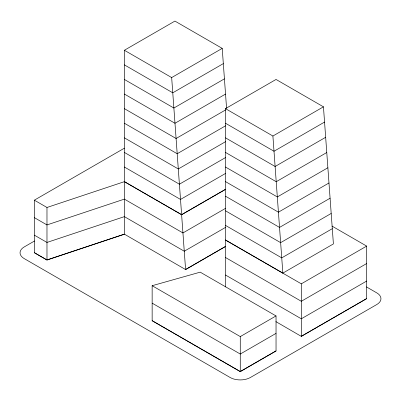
<?xml version="1.0" encoding="UTF-8"?>
<svg xmlns="http://www.w3.org/2000/svg" width="401" height="401" viewBox="0 0 401 401"><rect width="100%" height="100%" fill="white"/><g stroke="black" fill="none" stroke-linecap="round" stroke-linejoin="round"><path stroke-width="0.6" d="M124.38 148.19L34.341 200.174L34.341 252.715L46.977 260.008L124.375 234.214L124.375 50.265L174.926 21.083L222.219 48.386L226.575 108.36M124.375 50.265L171.668 77.573L222.219 48.386M223.327 63.619L172.771 92.806L124.375 64.862M224.43 78.847L173.879 108.034L124.375 79.453M225.537 94.08L174.981 123.267L124.375 94.05M225.482 286.956L225.482 108.641L276.038 79.453L323.452 106.831L333.406 243.923L282.85 273.111L225.482 239.988M225.568 109.934L176.089 138.5L124.375 108.646M225.598 125.789L177.197 153.733L124.375 123.237M34.536 240.986L24.23 246.936A14.301 8.256 0 0 0 24.23 258.61L230.164 377.506A14.301 8.256 0 0 0 250.384 377.506L376.77 304.539A14.301 8.256 0 0 0 376.77 292.865L366.474 286.921M225.628 141.643L178.3 168.966L124.375 137.834M225.658 157.493L179.407 184.199L124.375 152.425M225.482 108.641L272.901 136.019L323.452 106.831M225.688 173.347L180.51 199.432L124.375 167.022M324.559 122.064L274.003 151.252L225.482 123.237M225.718 189.202L181.618 214.66L124.375 181.613M225.718 189.262L181.618 214.725L124.375 181.673L46.977 207.472L34.341 200.174M325.667 137.297L275.111 166.485L225.482 137.829M225.432 208.41L182.946 232.941L124.375 199.127L46.977 224.926L34.341 217.628M326.77 152.53L276.219 181.713L225.482 152.425M327.878 167.758L277.322 196.946L225.482 167.016M225.683 227.312L184.27 251.221L124.375 216.64L46.977 242.435L34.341 235.141M328.98 182.991L278.429 212.179L225.482 181.613M185.598 269.497L225.397 246.52L185.598 269.562L124.375 234.149L46.977 259.948L34.341 252.655M330.088 198.224L279.532 227.412L225.482 196.204M331.196 213.457L280.64 242.645L225.482 210.801M332.299 228.69L281.743 257.878L225.482 225.392M225.482 240.049L301.316 283.828L366.659 246.104L366.659 298.64L301.316 336.369L275.858 321.607M366.659 263.552L301.316 301.281L225.482 257.502M152.149 285.707L240.274 336.584L276.038 315.938L276.038 350.96L240.274 371.612L152.149 320.73L152.149 285.707L200.204 272.154L276.038 315.938M276.038 333.386L240.274 354.038L152.149 303.156M366.659 281.066L301.316 318.795L225.482 275.016M276.038 350.9L240.274 371.547L152.149 320.67M301.316 336.309L366.659 298.58M331.993 226.089L366.659 246.104M272.901 136.019L282.85 273.111M171.668 77.573L185.598 269.562M301.316 283.828L301.316 336.369M240.274 336.584L240.274 371.612M46.977 207.472L46.977 260.008"/></g></svg>
